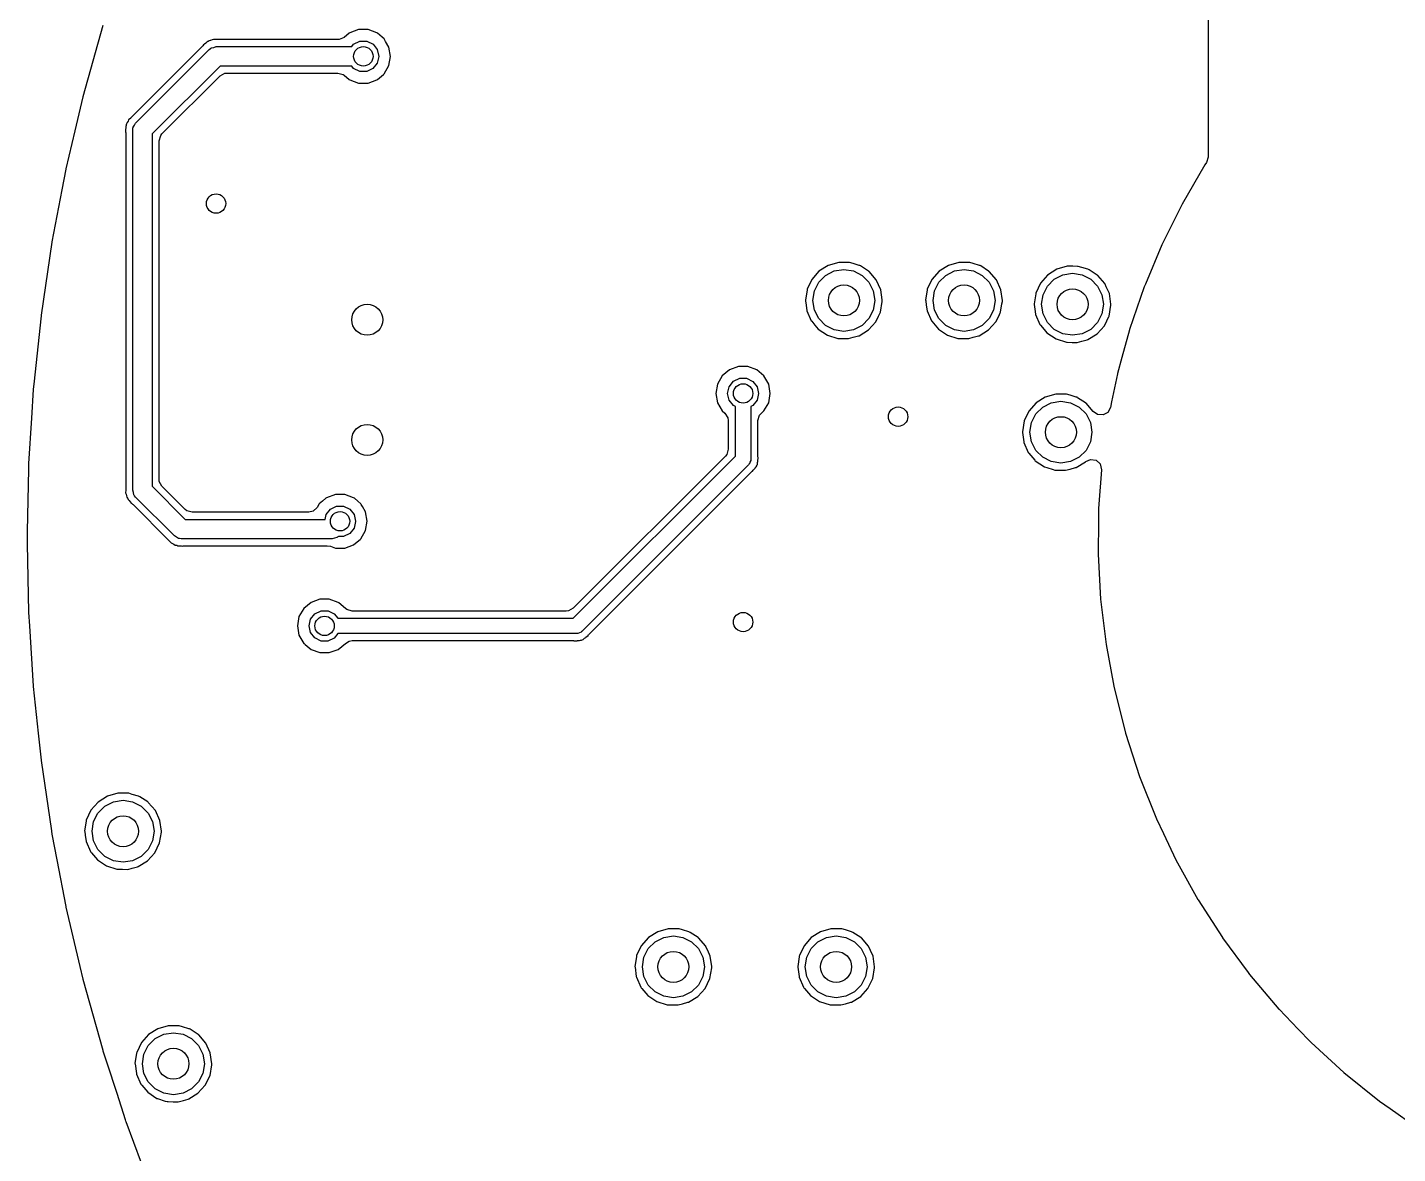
# Model space of a CAD drawing. Extents: x 115.8 to 161.6, y -138.1 to -93.2.
# Drawn here: x 115.77 to 133.44, y -123.21 to -108.68 of the extents above; entities that cross this region are included whole.
import ezdxf

# ---------------------------------------------------------------- set-up
doc = ezdxf.new("R2010")
doc.units = 0
doc.layers.add('BLACK', color=7, linetype='CONTINUOUS')

msp = doc.modelspace()

# ---------------------------------------------------------------- linework, layer by layer
at = {"layer": 'BLACK', "linetype": 'CONTINUOUS'}
for p, q in [((131, -105.971), (131, -110.351)), ((116.486, -109.568), (116.742, -108.649)), ((120.039, -108.704), (119.925, -108.746)), ((120.161, -108.704), (120.039, -108.704)), ((120.275, -108.746), (120.161, -108.704)), ((118.052, -108.891), (118.036, -108.903)), ((118.067, -108.879), (118.052, -108.891)), ((118.08, -108.865), (118.067, -108.879)), ((118.092, -108.86), (118.08, -108.865)), ((118.096, -108.858), (118.092, -108.86)), ((118.1, -108.857), (118.096, -108.858)), ((118.11, -108.849), (118.1, -108.857)), ((118.123, -108.846), (118.11, -108.849)), ((118.127, -108.845), (118.123, -108.846)), ((118.123, -108.846), (118.123, -108.846)), ((118.129, -108.845), (118.127, -108.845)), ((118.148, -108.839), (118.129, -108.845)), ((118.166, -108.832), (118.148, -108.839)), ((118.179, -108.833), (118.166, -108.832)), ((118.202, -108.834), (118.179, -108.833)), ((118.179, -108.833), (118.179, -108.833)), ((118.209, -108.834), (118.202, -108.834)), ((119.773, -108.834), (118.209, -108.834)), ((119.789, -108.833), (119.773, -108.834)), ((119.854, -108.805), (119.789, -108.833)), ((119.916, -108.753), (119.854, -108.805)), ((119.925, -108.746), (119.916, -108.753)), ((119.95, -108.925), (119.975, -108.893)), ((119.975, -108.893), (120.056, -108.855)), ((120.056, -108.855), (120.145, -108.855)), ((120.145, -108.855), (120.225, -108.894)), ((120.225, -108.894), (120.28, -108.963)), ((120.284, -108.753), (120.275, -108.746)), ((120.343, -108.803), (120.284, -108.753)), ((120.369, -108.824), (120.343, -108.803)), ((120.374, -108.834), (120.369, -108.824)), ((120.388, -108.858), (120.374, -108.834)), ((120.374, -108.834), (120.374, -108.834)), ((120.43, -108.93), (120.388, -108.858)), ((118.016, -108.929), (117.104, -109.841)), ((117.162, -109.912), (118.112, -108.962)), ((118.02, -108.924), (118.016, -108.929)), ((118.021, -108.924), (118.02, -108.924)), ((118.03, -108.914), (118.021, -108.924)), ((118.036, -108.903), (118.03, -108.914)), ((118.112, -108.962), (118.129, -108.948)), ((118.129, -108.948), (118.132, -108.945)), ((118.132, -108.945), (118.135, -108.944)), ((118.135, -108.944), (118.14, -108.94)), ((118.14, -108.94), (118.17, -108.934)), ((118.17, -108.934), (118.2, -108.925)), ((118.2, -108.925), (119.95, -108.925)), ((120.28, -108.963), (120.3, -109.05)), ((120.3, -109.051), (120.28, -109.137)), ((120.3, -109.05), (120.3, -109.051)), ((120.451, -109.05), (120.43, -108.93)), ((120.43, -109.17), (120.451, -109.05)), ((118.252, -109.175), (117.375, -110.052)), ((119.95, -109.175), (118.252, -109.175)), ((119.975, -109.206), (119.95, -109.175)), ((120.055, -109.245), (119.975, -109.206)), ((120.144, -109.245), (120.055, -109.245)), ((120.224, -109.207), (120.144, -109.245)), ((120.28, -109.137), (120.224, -109.207)), ((120.369, -109.276), (120.43, -109.17)), ((117.502, -110.052), (118.252, -109.302)), ((118.252, -109.302), (118.315, -109.268)), ((118.315, -109.268), (118.341, -109.265)), ((118.341, -109.265), (119.773, -109.265)), ((119.773, -109.265), (119.842, -109.286)), ((119.842, -109.286), (119.854, -109.295)), ((119.854, -109.295), (119.916, -109.347)), ((119.916, -109.347), (119.925, -109.354)), ((119.925, -109.354), (120.039, -109.395)), ((120.039, -109.395), (120.161, -109.395)), ((120.161, -109.395), (120.275, -109.354)), ((120.275, -109.354), (120.284, -109.347)), ((120.284, -109.347), (120.36, -109.283)), ((120.36, -109.283), (120.369, -109.276)), ((120.36, -109.283), (120.36, -109.283)), ((116.381, -110.012), (116.484, -109.573)), ((116.484, -109.573), (116.486, -109.568)), ((117.04, -109.942), (117.034, -109.954)), ((117.034, -109.954), (117.034, -109.973)), ((117.041, -109.938), (117.04, -109.942)), ((117.042, -109.934), (117.041, -109.938)), ((117.044, -109.921), (117.042, -109.934)), ((117.055, -109.905), (117.044, -109.921)), ((117.064, -109.888), (117.055, -109.905)), ((117.072, -109.871), (117.064, -109.888)), ((117.099, -109.846), (117.072, -109.871)), ((117.104, -109.841), (117.099, -109.846)), ((117.13, -109.964), (117.147, -109.939)), ((117.147, -109.939), (117.162, -109.912)), ((116.266, -110.501), (116.381, -110.012)), ((117.033, -109.993), (117.03, -110.012)), ((117.03, -110.012), (117.033, -110.024)), ((117.034, -109.973), (117.033, -109.993)), ((117.033, -110.024), (117.034, -110.038)), ((117.034, -110.038), (117.034, -110.038)), ((117.034, -110.038), (117.034, -110.045)), ((117.034, -110.045), (117.034, -114.641)), ((117.125, -110), (117.128, -109.978)), ((117.125, -114.65), (117.125, -110)), ((117.128, -109.973), (117.129, -109.971)), ((117.128, -109.978), (117.128, -109.973)), ((117.129, -109.971), (117.13, -109.964)), ((117.375, -110.052), (117.375, -114.598)), ((117.465, -110.141), (117.486, -110.073)), ((117.486, -110.073), (117.502, -110.052)), ((117.465, -114.509), (117.465, -110.141)), ((130.959, -110.45), (130.665, -110.957)), ((130.978, -110.422), (130.959, -110.45)), ((130.979, -110.421), (130.978, -110.422)), ((131, -110.351), (130.979, -110.421)), ((116.215, -110.771), (116.265, -110.506)), ((116.265, -110.506), (116.266, -110.501)), ((116.108, -111.332), (116.215, -110.771)), ((130.665, -110.957), (130.403, -111.482)), ((116.087, -111.443), (116.108, -111.332)), ((115.946, -112.392), (116.086, -111.449)), ((116.086, -111.449), (116.087, -111.443)), ((130.402, -111.484), (130.19, -111.991)), ((130.403, -111.482), (130.402, -111.484)), ((130.402, -111.484), (130.402, -111.484)), ((126.233, -111.709), (126.098, -111.748)), ((126.305, -111.709), (126.233, -111.709)), ((126.364, -111.71), (126.305, -111.709)), ((126.373, -111.71), (126.364, -111.71)), ((126.364, -111.71), (126.364, -111.71)), ((126.419, -111.724), (126.373, -111.71)), ((126.499, -111.748), (126.419, -111.724)), ((127.783, -111.709), (127.648, -111.748)), ((127.855, -111.709), (127.783, -111.709)), ((127.914, -111.71), (127.855, -111.709)), ((127.923, -111.71), (127.914, -111.71)), ((127.914, -111.71), (127.914, -111.71)), ((127.969, -111.724), (127.923, -111.71)), ((128.049, -111.748), (127.969, -111.724)), ((125.979, -111.823), (125.886, -111.928)), ((125.976, -111.965), (126.065, -111.876)), ((126.098, -111.748), (125.979, -111.823)), ((126.065, -111.876), (126.176, -111.82)), ((126.176, -111.82), (126.3, -111.8)), ((126.3, -111.8), (126.424, -111.82)), ((126.424, -111.82), (126.535, -111.876)), ((126.508, -111.75), (126.499, -111.748)), ((126.499, -111.748), (126.499, -111.748)), ((126.515, -111.755), (126.508, -111.75)), ((126.618, -111.822), (126.515, -111.755)), ((126.515, -111.755), (126.515, -111.755)), ((126.535, -111.876), (126.624, -111.965)), ((126.626, -111.827), (126.618, -111.822)), ((126.618, -111.822), (126.618, -111.822)), ((126.717, -111.933), (126.626, -111.827)), ((127.529, -111.823), (127.436, -111.928)), ((127.526, -111.965), (127.615, -111.876)), ((127.648, -111.748), (127.529, -111.823)), ((127.615, -111.876), (127.726, -111.82)), ((127.726, -111.82), (127.85, -111.8)), ((127.85, -111.8), (127.974, -111.82)), ((127.974, -111.82), (128.085, -111.876)), ((128.058, -111.75), (128.049, -111.748)), ((128.049, -111.748), (128.049, -111.748)), ((128.065, -111.755), (128.058, -111.75)), ((128.168, -111.822), (128.065, -111.755)), ((128.065, -111.755), (128.065, -111.755)), ((128.085, -111.876), (128.174, -111.965)), ((128.176, -111.827), (128.168, -111.822)), ((128.168, -111.822), (128.168, -111.822)), ((128.267, -111.933), (128.176, -111.827)), ((128.929, -111.873), (128.836, -111.978)), ((129.048, -111.798), (128.929, -111.873)), ((129.015, -111.926), (129.126, -111.87)), ((129.183, -111.759), (129.048, -111.798)), ((129.126, -111.87), (129.25, -111.85)), ((129.255, -111.759), (129.183, -111.759)), ((129.25, -111.85), (129.374, -111.87)), ((129.314, -111.76), (129.255, -111.759)), ((129.323, -111.76), (129.314, -111.76)), ((129.314, -111.76), (129.314, -111.76)), ((129.369, -111.774), (129.323, -111.76)), ((129.449, -111.798), (129.369, -111.774)), ((129.374, -111.87), (129.485, -111.926)), ((129.458, -111.8), (129.449, -111.798)), ((129.449, -111.798), (129.449, -111.798)), ((129.465, -111.805), (129.458, -111.8)), ((129.568, -111.872), (129.465, -111.805)), ((129.465, -111.805), (129.465, -111.805)), ((129.576, -111.877), (129.568, -111.872)), ((129.568, -111.872), (129.568, -111.872)), ((129.667, -111.983), (129.576, -111.877)), ((125.825, -112.064), (125.816, -112.12)), ((125.826, -112.055), (125.825, -112.064)), ((125.825, -112.064), (125.825, -112.064)), ((125.886, -111.928), (125.826, -112.055)), ((125.9, -112.2), (125.92, -112.076)), ((125.92, -112.076), (125.976, -111.965)), ((126.624, -111.965), (126.68, -112.076)), ((126.68, -112.076), (126.7, -112.2)), ((126.776, -112.061), (126.717, -111.933)), ((126.795, -112.194), (126.776, -112.061)), ((127.375, -112.064), (127.366, -112.12)), ((127.376, -112.055), (127.375, -112.064)), ((127.375, -112.064), (127.375, -112.064)), ((127.436, -111.928), (127.376, -112.055)), ((127.45, -112.2), (127.47, -112.076)), ((127.47, -112.076), (127.526, -111.965)), ((128.174, -111.965), (128.23, -112.076)), ((128.23, -112.076), (128.25, -112.2)), ((128.326, -112.061), (128.267, -111.933)), ((128.346, -112.2), (128.326, -112.061)), ((128.836, -111.978), (128.776, -112.105)), ((128.87, -112.126), (128.926, -112.015)), ((128.926, -112.015), (129.015, -111.926)), ((129.485, -111.926), (129.574, -112.015)), ((129.574, -112.015), (129.63, -112.126)), ((129.671, -111.991), (129.667, -111.983)), ((129.686, -112.023), (129.671, -111.991)), ((129.671, -111.991), (129.671, -111.991)), ((129.726, -112.111), (129.686, -112.023)), ((130.176, -112.025), (129.986, -112.576)), ((130.19, -111.991), (130.176, -112.023)), ((130.176, -112.023), (130.176, -112.025)), ((130.176, -112.025), (130.176, -112.025)), ((125.816, -112.12), (125.804, -112.194)), ((125.804, -112.194), (125.806, -112.203)), ((125.806, -112.203), (125.813, -112.262)), ((125.806, -112.203), (125.806, -112.203)), ((125.92, -112.324), (125.9, -112.2)), ((126.7, -112.2), (126.68, -112.324)), ((126.772, -112.351), (126.795, -112.212)), ((126.796, -112.2), (126.795, -112.194)), ((126.795, -112.212), (126.796, -112.2)), ((127.366, -112.12), (127.354, -112.194)), ((127.354, -112.194), (127.356, -112.203)), ((127.356, -112.203), (127.356, -112.203)), ((127.356, -112.203), (127.363, -112.262)), ((127.47, -112.324), (127.45, -112.2)), ((128.25, -112.2), (128.23, -112.324)), ((128.322, -112.351), (128.34, -112.244)), ((128.34, -112.244), (128.345, -112.212)), ((128.345, -112.212), (128.346, -112.2)), ((128.759, -112.217), (128.754, -112.244)), ((128.754, -112.244), (128.756, -112.253)), ((128.756, -112.253), (128.767, -112.341)), ((128.756, -112.253), (128.756, -112.253)), ((128.775, -112.114), (128.759, -112.217)), ((128.776, -112.105), (128.775, -112.114)), ((128.775, -112.114), (128.775, -112.114)), ((128.85, -112.25), (128.87, -112.126)), ((128.87, -112.374), (128.85, -112.25)), ((129.63, -112.126), (129.65, -112.25)), ((129.65, -112.25), (129.63, -112.374)), ((129.746, -112.25), (129.726, -112.111)), ((129.745, -112.262), (129.746, -112.25)), ((115.853, -113.28), (115.946, -112.397)), ((115.946, -112.397), (115.946, -112.392)), ((115.946, -112.392), (115.946, -112.392)), ((125.813, -112.262), (125.823, -112.333)), ((125.823, -112.333), (125.879, -112.462)), ((125.976, -112.435), (125.92, -112.324)), ((126.68, -112.324), (126.624, -112.435)), ((126.711, -112.477), (126.748, -112.401)), ((126.748, -112.401), (126.768, -112.359)), ((126.768, -112.359), (126.772, -112.351)), ((126.768, -112.359), (126.768, -112.359)), ((127.363, -112.262), (127.373, -112.333)), ((127.373, -112.333), (127.429, -112.462)), ((127.526, -112.435), (127.47, -112.324)), ((128.23, -112.324), (128.174, -112.435)), ((128.261, -112.477), (128.298, -112.401)), ((128.298, -112.401), (128.318, -112.359)), ((128.318, -112.359), (128.322, -112.351)), ((128.318, -112.359), (128.318, -112.359)), ((128.767, -112.341), (128.773, -112.383)), ((128.773, -112.383), (128.829, -112.512)), ((128.926, -112.485), (128.87, -112.374)), ((129.63, -112.374), (129.574, -112.485)), ((129.692, -112.462), (129.718, -112.409)), ((129.718, -112.409), (129.722, -112.401)), ((129.718, -112.409), (129.718, -112.409)), ((129.722, -112.401), (129.745, -112.262)), ((125.879, -112.462), (125.885, -112.469)), ((125.885, -112.469), (125.885, -112.469)), ((125.885, -112.469), (125.927, -112.519)), ((125.927, -112.519), (125.97, -112.569)), ((125.97, -112.569), (126.087, -112.647)), ((126.065, -112.524), (125.976, -112.435)), ((126.176, -112.58), (126.065, -112.524)), ((126.3, -112.6), (126.176, -112.58)), ((126.424, -112.58), (126.3, -112.6)), ((126.535, -112.524), (126.424, -112.58)), ((126.497, -112.655), (126.617, -112.581)), ((126.624, -112.435), (126.535, -112.524)), ((126.617, -112.581), (126.711, -112.477)), ((127.429, -112.462), (127.435, -112.469)), ((127.435, -112.469), (127.435, -112.469)), ((127.435, -112.469), (127.477, -112.519)), ((127.477, -112.519), (127.52, -112.569)), ((127.52, -112.569), (127.637, -112.647)), ((127.615, -112.524), (127.526, -112.435)), ((127.726, -112.58), (127.615, -112.524)), ((127.85, -112.6), (127.726, -112.58)), ((127.974, -112.58), (127.85, -112.6)), ((128.085, -112.524), (127.974, -112.58)), ((128.047, -112.655), (128.167, -112.581)), ((128.174, -112.435), (128.085, -112.524)), ((128.167, -112.581), (128.261, -112.477)), ((128.829, -112.512), (128.835, -112.519)), ((128.835, -112.519), (128.835, -112.519)), ((128.835, -112.519), (128.882, -112.574)), ((128.882, -112.574), (128.92, -112.619)), ((129.015, -112.574), (128.926, -112.485)), ((129.126, -112.63), (129.015, -112.574)), ((129.485, -112.574), (129.374, -112.63)), ((129.574, -112.485), (129.485, -112.574)), ((129.567, -112.631), (129.661, -112.527)), ((129.661, -112.527), (129.692, -112.462)), ((129.984, -112.58), (129.886, -112.937)), ((129.985, -112.578), (129.984, -112.58)), ((129.984, -112.58), (129.984, -112.58)), ((129.986, -112.576), (129.985, -112.578)), ((126.087, -112.647), (126.221, -112.689)), ((126.221, -112.689), (126.23, -112.689)), ((126.23, -112.689), (126.23, -112.689)), ((126.23, -112.689), (126.295, -112.691)), ((126.295, -112.691), (126.361, -112.692)), ((126.361, -112.692), (126.419, -112.676)), ((126.419, -112.676), (126.488, -112.657)), ((126.488, -112.657), (126.497, -112.655)), ((126.488, -112.657), (126.488, -112.657)), ((127.637, -112.647), (127.771, -112.689)), ((127.771, -112.689), (127.78, -112.689)), ((127.78, -112.689), (127.78, -112.689)), ((127.78, -112.689), (127.845, -112.691)), ((127.845, -112.691), (127.911, -112.692)), ((127.911, -112.692), (127.969, -112.676)), ((127.969, -112.676), (128.038, -112.657)), ((128.038, -112.657), (128.047, -112.655)), ((128.038, -112.657), (128.038, -112.657)), ((128.92, -112.619), (129.037, -112.697)), ((129.037, -112.697), (129.171, -112.739)), ((129.25, -112.65), (129.126, -112.63)), ((129.171, -112.739), (129.18, -112.739)), ((129.18, -112.739), (129.18, -112.739)), ((129.18, -112.739), (129.245, -112.741)), ((129.245, -112.741), (129.311, -112.742)), ((129.374, -112.63), (129.25, -112.65)), ((129.311, -112.742), (129.369, -112.726)), ((129.369, -112.726), (129.438, -112.707)), ((129.438, -112.707), (129.447, -112.705)), ((129.438, -112.707), (129.438, -112.707)), ((129.447, -112.705), (129.567, -112.631)), ((129.886, -112.937), (129.83, -113.144)), ((124.825, -113.096), (124.731, -113.174)), ((124.939, -113.054), (124.825, -113.096)), ((125.061, -113.054), (124.939, -113.054)), ((125.175, -113.096), (125.061, -113.054)), ((125.269, -113.174), (125.175, -113.096)), ((115.846, -113.346), (115.853, -113.28)), ((124.67, -113.28), (124.649, -113.4)), ((124.731, -113.174), (124.67, -113.28)), ((124.8, -113.4), (124.82, -113.313)), ((124.82, -113.313), (124.875, -113.243)), ((124.875, -113.243), (124.956, -113.205)), ((124.956, -113.205), (125.045, -113.205)), ((125.045, -113.205), (125.125, -113.244)), ((125.125, -113.244), (125.18, -113.313)), ((125.18, -113.313), (125.2, -113.4)), ((125.33, -113.28), (125.269, -113.174)), ((125.351, -113.4), (125.33, -113.28)), ((129.829, -113.146), (129.767, -113.448)), ((129.83, -113.144), (129.829, -113.146)), ((129.829, -113.146), (129.829, -113.146)), ((115.823, -113.718), (115.846, -113.351)), ((115.846, -113.351), (115.846, -113.346)), ((124.649, -113.4), (124.67, -113.52)), ((124.82, -113.486), (124.8, -113.4)), ((124.875, -113.556), (124.82, -113.486)), ((125.18, -113.487), (125.124, -113.557)), ((125.2, -113.401), (125.18, -113.487)), ((125.2, -113.4), (125.2, -113.401)), ((125.33, -113.52), (125.351, -113.4)), ((128.898, -113.448), (128.779, -113.523)), ((129.033, -113.409), (128.898, -113.448)), ((129.105, -113.409), (129.033, -113.409)), ((129.164, -113.41), (129.105, -113.409)), ((129.173, -113.41), (129.164, -113.41)), ((129.164, -113.41), (129.164, -113.41)), ((129.219, -113.424), (129.173, -113.41)), ((129.299, -113.448), (129.219, -113.424)), ((129.308, -113.45), (129.299, -113.448)), ((129.299, -113.448), (129.299, -113.448)), ((129.315, -113.455), (129.308, -113.45)), ((129.418, -113.522), (129.315, -113.455)), ((129.315, -113.455), (129.315, -113.455)), ((129.767, -113.448), (129.754, -113.509)), ((124.67, -113.52), (124.731, -113.626)), ((124.731, -113.626), (124.764, -113.653)), ((124.764, -113.653), (124.804, -113.713)), ((124.9, -113.568), (124.875, -113.556)), ((124.9, -114.209), (124.9, -113.568)), ((125.124, -113.557), (125.1, -113.568)), ((125.1, -113.568), (125.1, -114.25)), ((125.211, -113.682), (125.236, -113.653)), ((125.236, -113.653), (125.269, -113.626)), ((125.269, -113.626), (125.33, -113.52)), ((128.686, -113.628), (128.626, -113.755)), ((128.779, -113.523), (128.686, -113.628)), ((128.72, -113.776), (128.776, -113.665)), ((128.776, -113.665), (128.865, -113.576)), ((128.865, -113.576), (128.976, -113.52)), ((128.976, -113.52), (129.1, -113.5)), ((129.1, -113.5), (129.224, -113.52)), ((129.224, -113.52), (129.335, -113.576)), ((129.335, -113.576), (129.424, -113.665)), ((129.426, -113.527), (129.418, -113.522)), ((129.418, -113.522), (129.418, -113.522)), ((129.424, -113.665), (129.48, -113.776)), ((129.517, -113.633), (129.426, -113.527)), ((129.518, -113.633), (129.517, -113.633)), ((129.573, -113.674), (129.518, -113.633)), ((129.706, -113.644), (129.644, -113.678)), ((129.739, -113.581), (129.706, -113.644)), ((129.754, -113.509), (129.739, -113.581)), ((115.786, -114.303), (115.823, -113.718)), ((124.804, -113.713), (124.809, -113.75)), ((124.809, -113.75), (124.809, -114.119)), ((125.191, -113.75), (125.211, -113.682)), ((125.191, -114.217), (125.191, -113.75)), ((128.626, -113.755), (128.604, -113.894)), ((128.7, -113.9), (128.72, -113.776)), ((129.48, -113.776), (129.5, -113.9)), ((129.644, -113.678), (129.573, -113.674)), ((128.604, -113.894), (128.606, -113.903)), ((128.606, -113.903), (128.606, -113.903)), ((128.606, -113.903), (128.622, -114.024)), ((128.72, -114.024), (128.7, -113.9)), ((129.5, -113.9), (129.48, -114.024)), ((124.789, -114.187), (124.773, -114.208)), ((124.809, -114.119), (124.789, -114.187)), ((128.622, -114.024), (128.623, -114.033)), ((128.623, -114.033), (128.679, -114.162)), ((128.679, -114.162), (128.685, -114.169)), ((128.685, -114.169), (128.685, -114.169)), ((128.685, -114.169), (128.763, -114.261)), ((128.776, -114.135), (128.72, -114.024)), ((128.865, -114.224), (128.776, -114.135)), ((129.424, -114.135), (129.335, -114.224)), ((129.48, -114.024), (129.424, -114.135)), ((115.784, -114.377), (115.786, -114.309)), ((115.786, -114.309), (115.786, -114.303)), ((124.773, -114.208), (122.808, -116.173)), ((122.809, -116.3), (124.9, -114.209)), ((125.071, -114.321), (122.921, -116.471)), ((125.074, -114.314), (125.071, -114.321)), ((125.081, -114.309), (125.074, -114.314)), ((125.088, -114.287), (125.081, -114.309)), ((125.099, -114.266), (125.088, -114.287)), ((125.1, -114.25), (125.098, -114.258)), ((125.098, -114.258), (125.099, -114.266)), ((125.143, -114.377), (125.145, -114.375)), ((125.145, -114.375), (125.15, -114.37)), ((125.15, -114.37), (125.154, -114.364)), ((125.154, -114.364), (125.156, -114.361)), ((125.156, -114.361), (125.16, -114.355)), ((125.16, -114.355), (125.167, -114.346)), ((125.167, -114.346), (125.176, -114.335)), ((125.167, -114.346), (125.167, -114.346)), ((125.176, -114.335), (125.178, -114.324)), ((125.178, -114.324), (125.184, -114.315)), ((125.184, -114.315), (125.186, -114.3)), ((125.186, -114.3), (125.187, -114.289)), ((125.186, -114.3), (125.186, -114.3)), ((125.187, -114.289), (125.189, -114.282)), ((125.189, -114.279), (125.191, -114.272)), ((125.189, -114.282), (125.189, -114.279)), ((125.191, -114.218), (125.191, -114.217)), ((125.194, -114.228), (125.191, -114.218)), ((125.191, -114.254), (125.193, -114.242)), ((125.191, -114.261), (125.191, -114.254)), ((125.191, -114.265), (125.191, -114.261)), ((125.191, -114.272), (125.191, -114.265)), ((125.193, -114.242), (125.194, -114.228)), ((128.763, -114.261), (128.77, -114.269)), ((128.77, -114.269), (128.887, -114.347)), ((128.976, -114.28), (128.865, -114.224)), ((128.887, -114.347), (128.918, -114.357)), ((128.918, -114.357), (129, -114.383)), ((129.1, -114.3), (128.976, -114.28)), ((129.224, -114.28), (129.1, -114.3)), ((129.161, -114.392), (129.219, -114.376)), ((129.219, -114.376), (129.288, -114.357)), ((129.335, -114.224), (129.224, -114.28)), ((129.288, -114.357), (129.297, -114.355)), ((129.288, -114.357), (129.288, -114.357)), ((129.297, -114.355), (129.417, -114.281)), ((129.417, -114.281), (129.42, -114.278)), ((129.42, -114.278), (129.483, -114.251)), ((129.483, -114.251), (129.553, -114.262)), ((129.553, -114.262), (129.605, -114.31)), ((129.605, -114.31), (129.624, -114.385)), ((115.767, -115.18), (115.784, -114.377)), ((117.468, -114.535), (117.465, -114.509)), ((117.502, -114.598), (117.468, -114.535)), ((123.008, -116.511), (125.111, -114.408)), ((125.111, -114.408), (125.112, -114.408)), ((125.112, -114.408), (125.122, -114.403)), ((125.122, -114.403), (125.131, -114.392)), ((125.131, -114.392), (125.138, -114.383)), ((125.138, -114.383), (125.143, -114.377)), ((129, -114.383), (129.021, -114.389)), ((129.021, -114.389), (129.03, -114.389)), ((129.03, -114.389), (129.03, -114.389)), ((129.03, -114.389), (129.095, -114.391)), ((129.095, -114.391), (129.161, -114.392)), ((129.624, -114.385), (129.591, -114.83)), ((117.034, -114.648), (117.032, -114.684)), ((117.032, -114.684), (117.039, -114.702)), ((117.034, -114.641), (117.034, -114.648)), ((117.039, -114.702), (117.045, -114.721)), ((117.045, -114.721), (117.049, -114.74)), ((117.134, -114.68), (117.125, -114.65)), ((117.14, -114.71), (117.134, -114.68)), ((117.144, -114.715), (117.14, -114.71)), ((117.145, -114.718), (117.144, -114.715)), ((117.148, -114.721), (117.145, -114.718)), ((117.162, -114.738), (117.148, -114.721)), ((117.375, -114.598), (117.802, -115.025)), ((117.802, -114.898), (117.502, -114.598)), ((119.739, -114.704), (119.625, -114.746)), ((119.861, -114.704), (119.739, -114.704)), ((119.975, -114.746), (119.861, -114.704)), ((117.049, -114.74), (117.057, -114.75)), ((117.057, -114.75), (117.058, -114.754)), ((117.058, -114.754), (117.06, -114.758)), ((117.06, -114.758), (117.065, -114.77)), ((117.065, -114.77), (117.079, -114.783)), ((117.079, -114.783), (117.091, -114.798)), ((117.091, -114.798), (117.103, -114.814)), ((117.103, -114.814), (117.114, -114.82)), ((117.114, -114.82), (117.124, -114.829)), ((117.124, -114.829), (117.124, -114.83)), ((117.124, -114.83), (117.129, -114.834)), ((117.129, -114.834), (117.591, -115.296)), ((117.662, -115.238), (117.162, -114.738)), ((117.823, -114.914), (117.802, -114.898)), ((119.504, -114.872), (119.453, -114.92)), ((119.526, -114.834), (119.504, -114.872)), ((119.531, -114.824), (119.526, -114.834)), ((119.572, -114.79), (119.531, -114.824)), ((119.616, -114.753), (119.572, -114.79)), ((119.625, -114.746), (119.616, -114.753)), ((119.62, -114.963), (119.675, -114.893)), ((119.675, -114.893), (119.756, -114.855)), ((119.756, -114.855), (119.845, -114.855)), ((119.845, -114.855), (119.925, -114.894)), ((119.925, -114.894), (119.98, -114.963)), ((119.984, -114.753), (119.975, -114.746)), ((120.028, -114.79), (119.984, -114.753)), ((120.069, -114.824), (120.028, -114.79)), ((120.074, -114.834), (120.069, -114.824)), ((120.088, -114.859), (120.074, -114.834)), ((120.074, -114.834), (120.074, -114.834)), ((120.13, -114.93), (120.088, -114.859)), ((129.586, -114.887), (129.585, -115.023)), ((129.587, -114.884), (129.586, -114.886)), ((129.586, -114.886), (129.586, -114.887)), ((129.591, -114.83), (129.587, -114.884)), ((117.802, -115.025), (119.606, -115.025)), ((117.891, -114.934), (117.823, -114.914)), ((119.395, -114.934), (117.891, -114.934)), ((119.453, -114.92), (119.395, -114.934)), ((119.606, -115.025), (119.62, -114.963)), ((119.98, -114.963), (120, -115.05)), ((120, -115.051), (119.98, -115.137)), ((120, -115.05), (120, -115.051)), ((120.151, -115.05), (120.13, -114.93)), ((120.13, -115.17), (120.151, -115.05)), ((129.585, -115.048), (129.581, -115.471)), ((129.585, -115.023), (129.585, -115.048)), ((115.766, -115.262), (115.767, -115.18)), ((117.689, -115.253), (117.662, -115.238)), ((117.714, -115.27), (117.689, -115.253)), ((119.76, -115.26), (119.73, -115.266)), ((119.765, -115.256), (119.76, -115.26)), ((119.768, -115.255), (119.765, -115.256)), ((119.771, -115.252), (119.768, -115.255)), ((119.78, -115.245), (119.771, -115.252)), ((119.844, -115.245), (119.78, -115.245)), ((119.924, -115.207), (119.844, -115.245)), ((119.98, -115.137), (119.924, -115.207)), ((120.069, -115.276), (120.13, -115.17)), ((115.766, -115.268), (115.766, -115.262)), ((115.767, -115.34), (115.766, -115.268)), ((115.786, -116.221), (115.767, -115.34)), ((117.591, -115.296), (117.596, -115.301)), ((117.596, -115.301), (117.621, -115.328)), ((117.621, -115.328), (117.638, -115.336)), ((117.638, -115.336), (117.655, -115.345)), ((117.655, -115.345), (117.671, -115.356)), ((117.671, -115.356), (117.684, -115.358)), ((117.684, -115.358), (117.688, -115.359)), ((117.688, -115.359), (117.692, -115.36)), ((117.692, -115.36), (117.704, -115.365)), ((117.704, -115.365), (117.723, -115.365)), ((117.721, -115.271), (117.714, -115.27)), ((117.723, -115.272), (117.721, -115.271)), ((117.728, -115.272), (117.723, -115.272)), ((117.723, -115.365), (117.743, -115.367)), ((117.75, -115.275), (117.728, -115.272)), ((117.743, -115.367), (117.748, -115.368)), ((117.748, -115.368), (117.748, -115.368)), ((117.748, -115.368), (117.762, -115.37)), ((119.7, -115.275), (117.75, -115.275)), ((117.762, -115.37), (117.774, -115.367)), ((117.774, -115.367), (117.788, -115.366)), ((117.788, -115.366), (117.795, -115.365)), ((117.788, -115.366), (117.788, -115.366)), ((117.795, -115.365), (119.634, -115.365)), ((119.634, -115.365), (119.678, -115.373)), ((119.678, -115.373), (119.739, -115.395)), ((119.73, -115.266), (119.7, -115.275)), ((119.739, -115.395), (119.861, -115.395)), ((119.861, -115.395), (119.975, -115.354)), ((119.975, -115.354), (120.041, -115.298)), ((120.041, -115.298), (120.06, -115.283)), ((120.06, -115.283), (120.069, -115.276)), ((120.06, -115.283), (120.06, -115.283)), ((129.581, -115.471), (129.581, -115.473)), ((129.581, -115.473), (129.613, -116.054)), ((119.425, -116.096), (119.331, -116.174)), ((119.539, -116.054), (119.425, -116.096)), ((119.661, -116.054), (119.539, -116.054)), ((119.775, -116.096), (119.661, -116.054)), ((119.784, -116.103), (119.775, -116.096)), ((119.869, -116.174), (119.784, -116.103)), ((129.613, -116.054), (129.613, -116.057)), ((129.613, -116.057), (129.683, -116.639)), ((115.786, -116.227), (115.786, -116.221)), ((115.797, -116.4), (115.786, -116.227)), ((119.27, -116.28), (119.249, -116.4)), ((119.331, -116.174), (119.27, -116.28)), ((119.4, -116.4), (119.42, -116.313)), ((119.42, -116.313), (119.475, -116.243)), ((119.475, -116.243), (119.556, -116.205)), ((119.556, -116.205), (119.645, -116.205)), ((119.645, -116.205), (119.725, -116.244)), ((119.725, -116.244), (119.77, -116.3)), ((119.77, -116.3), (122.809, -116.3)), ((119.886, -116.189), (119.869, -116.174)), ((119.869, -116.174), (119.869, -116.174)), ((119.954, -116.209), (119.886, -116.189)), ((122.719, -116.209), (119.954, -116.209)), ((122.746, -116.207), (122.719, -116.209)), ((122.808, -116.173), (122.746, -116.207)), ((115.846, -117.179), (115.797, -116.4)), ((119.249, -116.4), (119.27, -116.52)), ((119.42, -116.486), (119.4, -116.4)), ((119.475, -116.556), (119.42, -116.486)), ((122.858, -116.498), (122.85, -116.5)), ((122.866, -116.499), (122.858, -116.498)), ((122.887, -116.488), (122.866, -116.499)), ((122.909, -116.481), (122.887, -116.488)), ((122.914, -116.474), (122.909, -116.481)), ((122.921, -116.471), (122.914, -116.474)), ((119.27, -116.52), (119.331, -116.626)), ((119.331, -116.626), (119.34, -116.633)), ((119.34, -116.633), (119.34, -116.633)), ((119.34, -116.633), (119.35, -116.641)), ((119.35, -116.641), (119.425, -116.704)), ((119.555, -116.595), (119.475, -116.556)), ((119.644, -116.595), (119.555, -116.595)), ((119.724, -116.557), (119.644, -116.595)), ((119.77, -116.5), (119.724, -116.557)), ((122.85, -116.5), (119.77, -116.5)), ((119.775, -116.704), (119.869, -116.626)), ((119.869, -116.626), (119.87, -116.627)), ((119.87, -116.627), (119.917, -116.596)), ((119.917, -116.596), (119.954, -116.59)), ((119.954, -116.59), (122.817, -116.59)), ((122.817, -116.59), (122.818, -116.591)), ((122.818, -116.591), (122.828, -116.594)), ((122.828, -116.594), (122.842, -116.593)), ((122.842, -116.593), (122.854, -116.591)), ((122.842, -116.593), (122.842, -116.593)), ((122.854, -116.591), (122.861, -116.591)), ((122.861, -116.591), (122.864, -116.59)), ((122.864, -116.59), (122.871, -116.59)), ((122.871, -116.59), (122.878, -116.589)), ((122.878, -116.589), (122.882, -116.589)), ((122.882, -116.589), (122.889, -116.587)), ((122.889, -116.587), (122.9, -116.586)), ((122.9, -116.586), (122.914, -116.585)), ((122.9, -116.586), (122.9, -116.586)), ((122.914, -116.585), (122.924, -116.579)), ((122.924, -116.579), (122.935, -116.576)), ((122.935, -116.576), (122.946, -116.567)), ((122.946, -116.567), (122.955, -116.56)), ((122.946, -116.567), (122.946, -116.567)), ((122.955, -116.56), (122.961, -116.556)), ((122.961, -116.556), (122.963, -116.554)), ((122.963, -116.554), (122.969, -116.55)), ((122.969, -116.55), (122.974, -116.545)), ((122.974, -116.545), (122.977, -116.543)), ((122.977, -116.543), (122.983, -116.538)), ((122.983, -116.538), (123.003, -116.522)), ((123.003, -116.522), (123.007, -116.512)), ((123.007, -116.512), (123.008, -116.511)), ((129.683, -116.639), (129.683, -116.641)), ((129.683, -116.641), (129.683, -116.641)), ((129.683, -116.641), (129.784, -117.179)), ((119.425, -116.704), (119.539, -116.745)), ((119.539, -116.745), (119.661, -116.745)), ((119.661, -116.745), (119.775, -116.704)), ((115.846, -117.184), (115.846, -117.179)), ((115.909, -117.783), (115.846, -117.184)), ((129.784, -117.179), (129.791, -117.216)), ((129.791, -117.216), (129.791, -117.218)), ((129.791, -117.218), (129.791, -117.218)), ((129.791, -117.218), (129.911, -117.692)), ((129.911, -117.692), (129.935, -117.785)), ((115.946, -118.132), (115.909, -117.783)), ((129.935, -117.785), (130.116, -118.343)), ((115.946, -118.138), (115.946, -118.132)), ((116.08, -119.044), (115.946, -118.138)), ((130.116, -118.343), (130.332, -118.888)), ((116.798, -118.598), (116.679, -118.673)), ((116.933, -118.559), (116.798, -118.598)), ((117.005, -118.559), (116.933, -118.559)), ((117.064, -118.56), (117.005, -118.559)), ((117.073, -118.56), (117.064, -118.56)), ((117.064, -118.56), (117.064, -118.56)), ((117.119, -118.574), (117.073, -118.56)), ((117.199, -118.598), (117.119, -118.574)), ((117.208, -118.6), (117.199, -118.598)), ((117.199, -118.598), (117.199, -118.598)), ((117.215, -118.605), (117.208, -118.6)), ((117.318, -118.672), (117.215, -118.605)), ((117.215, -118.605), (117.215, -118.605)), ((116.586, -118.778), (116.526, -118.905)), ((116.679, -118.673), (116.586, -118.778)), ((116.676, -118.815), (116.765, -118.726)), ((116.765, -118.726), (116.876, -118.67)), ((116.876, -118.67), (117, -118.65)), ((117, -118.65), (117.124, -118.67)), ((117.124, -118.67), (117.235, -118.726)), ((117.235, -118.726), (117.324, -118.815)), ((117.326, -118.677), (117.318, -118.672)), ((117.318, -118.672), (117.318, -118.672)), ((117.417, -118.783), (117.326, -118.677)), ((117.476, -118.911), (117.417, -118.783)), ((116.524, -118.92), (116.504, -119.044)), ((116.525, -118.914), (116.524, -118.92)), ((116.526, -118.905), (116.525, -118.914)), ((116.525, -118.914), (116.525, -118.914)), ((116.6, -119.05), (116.62, -118.926)), ((116.62, -118.926), (116.676, -118.815)), ((117.324, -118.815), (117.38, -118.926)), ((117.38, -118.926), (117.4, -119.05)), ((117.496, -119.05), (117.476, -118.911)), ((130.332, -118.888), (130.333, -118.89)), ((130.333, -118.89), (130.333, -118.89)), ((130.333, -118.89), (130.424, -119.081)), ((116.082, -119.057), (116.08, -119.044)), ((116.086, -119.081), (116.082, -119.057)), ((116.087, -119.086), (116.086, -119.081)), ((116.15, -119.42), (116.087, -119.086)), ((116.504, -119.044), (116.506, -119.053)), ((116.506, -119.053), (116.512, -119.102)), ((116.506, -119.053), (116.506, -119.053)), ((116.512, -119.102), (116.523, -119.183)), ((116.62, -119.174), (116.6, -119.05)), ((117.4, -119.05), (117.38, -119.174)), ((117.472, -119.201), (117.495, -119.062)), ((117.495, -119.062), (117.496, -119.05)), ((130.424, -119.081), (130.583, -119.418)), ((116.523, -119.183), (116.579, -119.312)), ((116.579, -119.312), (116.585, -119.319)), ((116.585, -119.319), (116.585, -119.319)), ((116.585, -119.319), (116.592, -119.327)), ((116.676, -119.285), (116.62, -119.174)), ((116.765, -119.374), (116.676, -119.285)), ((117.324, -119.285), (117.235, -119.374)), ((117.38, -119.174), (117.324, -119.285)), ((117.411, -119.327), (117.472, -119.201)), ((116.265, -120.023), (116.15, -119.42)), ((116.592, -119.327), (116.67, -119.419)), ((116.67, -119.419), (116.787, -119.497)), ((116.876, -119.43), (116.765, -119.374)), ((116.787, -119.497), (116.921, -119.539)), ((117, -119.45), (116.876, -119.43)), ((117.124, -119.43), (117, -119.45)), ((117.235, -119.374), (117.124, -119.43)), ((117.197, -119.505), (117.317, -119.431)), ((117.317, -119.431), (117.411, -119.327)), ((130.583, -119.418), (130.627, -119.497)), ((130.627, -119.497), (130.867, -119.929)), ((116.921, -119.539), (116.93, -119.539)), ((116.93, -119.539), (116.93, -119.539)), ((116.93, -119.539), (116.995, -119.541)), ((116.995, -119.541), (117.061, -119.542)), ((117.061, -119.542), (117.119, -119.526)), ((117.119, -119.526), (117.188, -119.507)), ((117.188, -119.507), (117.197, -119.505)), ((117.188, -119.507), (117.188, -119.507)), ((116.266, -120.029), (116.265, -120.023)), ((116.446, -120.794), (116.266, -120.029)), ((130.867, -119.929), (130.867, -119.929)), ((130.867, -119.929), (130.868, -119.931)), ((130.868, -119.931), (130.869, -119.933)), ((130.869, -119.933), (130.869, -119.933)), ((130.869, -119.933), (131.185, -120.423)), ((123.898, -120.348), (123.779, -120.423)), ((124.033, -120.309), (123.898, -120.348)), ((124.105, -120.309), (124.033, -120.309)), ((124.164, -120.31), (124.105, -120.309)), ((124.173, -120.31), (124.164, -120.31)), ((124.164, -120.31), (124.164, -120.31)), ((124.219, -120.324), (124.173, -120.31)), ((124.299, -120.348), (124.219, -120.324)), ((124.308, -120.35), (124.299, -120.348)), ((124.299, -120.348), (124.299, -120.348)), ((124.315, -120.355), (124.308, -120.35)), ((124.418, -120.422), (124.315, -120.355)), ((124.315, -120.355), (124.315, -120.355)), ((125.998, -120.348), (125.879, -120.423)), ((126.133, -120.309), (125.998, -120.348)), ((126.205, -120.309), (126.133, -120.309)), ((126.264, -120.31), (126.205, -120.309)), ((126.273, -120.31), (126.264, -120.31)), ((126.264, -120.31), (126.264, -120.31)), ((126.319, -120.324), (126.273, -120.31)), ((126.399, -120.348), (126.319, -120.324)), ((126.408, -120.35), (126.399, -120.348)), ((126.399, -120.348), (126.399, -120.348)), ((126.415, -120.355), (126.408, -120.35)), ((126.518, -120.422), (126.415, -120.355)), ((126.415, -120.355), (126.415, -120.355)), ((123.686, -120.528), (123.626, -120.655)), ((123.779, -120.423), (123.686, -120.528)), ((123.776, -120.565), (123.865, -120.476)), ((123.865, -120.476), (123.976, -120.42)), ((123.976, -120.42), (124.1, -120.4)), ((124.1, -120.4), (124.224, -120.42)), ((124.224, -120.42), (124.335, -120.476)), ((124.335, -120.476), (124.424, -120.565)), ((124.426, -120.427), (124.418, -120.422)), ((124.418, -120.422), (124.418, -120.422)), ((124.517, -120.533), (124.426, -120.427)), ((124.521, -120.541), (124.517, -120.533)), ((124.543, -120.59), (124.521, -120.541)), ((124.521, -120.541), (124.521, -120.541)), ((125.786, -120.528), (125.726, -120.655)), ((125.879, -120.423), (125.786, -120.528)), ((125.876, -120.565), (125.965, -120.476)), ((125.965, -120.476), (126.076, -120.42)), ((126.076, -120.42), (126.2, -120.4)), ((126.2, -120.4), (126.324, -120.42)), ((126.324, -120.42), (126.435, -120.476)), ((126.435, -120.476), (126.524, -120.565)), ((126.526, -120.427), (126.518, -120.422)), ((126.518, -120.422), (126.518, -120.422)), ((126.617, -120.533), (126.526, -120.427)), ((126.621, -120.541), (126.617, -120.533)), ((126.643, -120.59), (126.621, -120.541)), ((126.621, -120.541), (126.621, -120.541)), ((131.185, -120.423), (131.186, -120.425)), ((131.186, -120.425), (131.187, -120.426)), ((131.187, -120.426), (131.517, -120.873)), ((123.624, -120.67), (123.604, -120.794)), ((123.625, -120.664), (123.624, -120.67)), ((123.626, -120.655), (123.625, -120.664)), ((123.625, -120.664), (123.625, -120.664)), ((123.7, -120.8), (123.72, -120.676)), ((123.72, -120.676), (123.776, -120.565)), ((124.424, -120.565), (124.48, -120.676)), ((124.48, -120.676), (124.5, -120.8)), ((124.576, -120.661), (124.543, -120.59)), ((124.595, -120.794), (124.576, -120.661)), ((125.724, -120.67), (125.704, -120.794)), ((125.725, -120.664), (125.724, -120.67)), ((125.726, -120.655), (125.725, -120.664)), ((125.725, -120.664), (125.725, -120.664)), ((125.8, -120.8), (125.82, -120.676)), ((125.82, -120.676), (125.876, -120.565)), ((126.524, -120.565), (126.58, -120.676)), ((126.58, -120.676), (126.6, -120.8)), ((126.676, -120.661), (126.643, -120.59)), ((126.696, -120.8), (126.676, -120.661)), ((116.484, -120.957), (116.446, -120.794)), ((123.604, -120.794), (123.606, -120.803)), ((123.606, -120.803), (123.622, -120.924)), ((123.606, -120.803), (123.606, -120.803)), ((123.72, -120.924), (123.7, -120.8)), ((124.5, -120.8), (124.48, -120.924)), ((124.572, -120.951), (124.595, -120.812)), ((124.596, -120.8), (124.595, -120.794)), ((124.595, -120.812), (124.596, -120.8)), ((125.704, -120.794), (125.706, -120.803)), ((125.706, -120.803), (125.722, -120.924)), ((125.706, -120.803), (125.706, -120.803)), ((125.82, -120.924), (125.8, -120.8)), ((126.6, -120.8), (126.58, -120.924)), ((126.672, -120.951), (126.695, -120.812)), ((126.695, -120.812), (126.696, -120.8)), ((131.517, -120.873), (131.534, -120.897)), ((131.534, -120.897), (131.912, -121.345)), ((116.486, -120.962), (116.484, -120.957)), ((116.742, -121.881), (116.486, -120.962)), ((123.622, -120.924), (123.623, -120.933)), ((123.623, -120.933), (123.679, -121.062)), ((123.679, -121.062), (123.685, -121.069)), ((123.685, -121.069), (123.685, -121.069)), ((123.685, -121.069), (123.692, -121.077)), ((123.692, -121.077), (123.77, -121.169)), ((123.776, -121.035), (123.72, -120.924)), ((123.865, -121.124), (123.776, -121.035)), ((124.424, -121.035), (124.335, -121.124)), ((124.417, -121.181), (124.511, -121.077)), ((124.48, -120.924), (124.424, -121.035)), ((124.511, -121.077), (124.572, -120.951)), ((125.722, -120.924), (125.723, -120.933)), ((125.723, -120.933), (125.779, -121.062)), ((125.779, -121.062), (125.785, -121.069)), ((125.785, -121.069), (125.785, -121.069)), ((125.785, -121.069), (125.792, -121.077)), ((125.792, -121.077), (125.87, -121.169)), ((125.876, -121.035), (125.82, -120.924)), ((125.965, -121.124), (125.876, -121.035)), ((126.524, -121.035), (126.435, -121.124)), ((126.517, -121.181), (126.611, -121.077)), ((126.58, -120.924), (126.524, -121.035)), ((126.611, -121.077), (126.672, -120.951)), ((123.77, -121.169), (123.887, -121.247)), ((123.976, -121.18), (123.865, -121.124)), ((123.887, -121.247), (124.021, -121.289)), ((124.1, -121.2), (123.976, -121.18)), ((124.224, -121.18), (124.1, -121.2)), ((124.219, -121.276), (124.288, -121.257)), ((124.335, -121.124), (124.224, -121.18)), ((124.288, -121.257), (124.297, -121.255)), ((124.288, -121.257), (124.288, -121.257)), ((124.297, -121.255), (124.417, -121.181)), ((125.87, -121.169), (125.987, -121.247)), ((126.076, -121.18), (125.965, -121.124)), ((125.987, -121.247), (126.121, -121.289)), ((126.2, -121.2), (126.076, -121.18)), ((126.324, -121.18), (126.2, -121.2)), ((126.319, -121.276), (126.388, -121.257)), ((126.435, -121.124), (126.324, -121.18)), ((126.388, -121.257), (126.397, -121.255)), ((126.388, -121.257), (126.388, -121.257)), ((126.397, -121.255), (126.517, -121.181)), ((124.021, -121.289), (124.03, -121.289)), ((124.03, -121.289), (124.03, -121.289)), ((124.03, -121.289), (124.095, -121.291)), ((124.095, -121.291), (124.161, -121.292)), ((124.161, -121.292), (124.219, -121.276)), ((126.121, -121.289), (126.13, -121.289)), ((126.13, -121.289), (126.13, -121.289)), ((126.13, -121.289), (126.195, -121.291)), ((126.195, -121.291), (126.261, -121.292)), ((126.261, -121.292), (126.319, -121.276)), ((131.912, -121.345), (131.914, -121.346)), ((131.914, -121.346), (131.914, -121.346)), ((131.914, -121.346), (132.16, -121.602)), ((117.448, -121.598), (117.329, -121.673)), ((117.583, -121.559), (117.448, -121.598)), ((117.655, -121.559), (117.583, -121.559)), ((117.714, -121.56), (117.655, -121.559)), ((117.723, -121.56), (117.714, -121.56)), ((117.714, -121.56), (117.714, -121.56)), ((117.769, -121.574), (117.723, -121.56)), ((117.849, -121.598), (117.769, -121.574)), ((117.858, -121.6), (117.849, -121.598)), ((117.849, -121.598), (117.849, -121.598)), ((117.865, -121.605), (117.858, -121.6)), ((117.968, -121.672), (117.865, -121.605)), ((117.865, -121.605), (117.865, -121.605)), ((132.16, -121.602), (132.319, -121.768)), ((117.236, -121.778), (117.176, -121.905)), ((117.329, -121.673), (117.236, -121.778)), ((117.326, -121.815), (117.415, -121.726)), ((117.415, -121.726), (117.526, -121.67)), ((117.526, -121.67), (117.65, -121.65)), ((117.65, -121.65), (117.774, -121.67)), ((117.774, -121.67), (117.885, -121.726)), ((117.885, -121.726), (117.974, -121.815)), ((117.976, -121.677), (117.968, -121.672)), ((117.968, -121.672), (117.968, -121.672)), ((118.067, -121.783), (117.976, -121.677)), ((118.126, -121.911), (118.067, -121.783)), ((132.319, -121.768), (132.32, -121.769)), ((132.32, -121.769), (132.32, -121.769)), ((132.32, -121.769), (132.33, -121.778)), ((132.33, -121.778), (132.752, -122.164)), ((116.744, -121.886), (116.742, -121.881)), ((116.795, -122.044), (116.744, -121.886)), ((117.17, -121.944), (117.154, -122.044)), ((117.175, -121.914), (117.17, -121.944)), ((117.176, -121.905), (117.175, -121.914)), ((117.175, -121.914), (117.175, -121.914)), ((117.25, -122.05), (117.27, -121.926)), ((117.27, -121.926), (117.326, -121.815)), ((117.974, -121.815), (118.03, -121.926)), ((118.03, -121.926), (118.05, -122.05)), ((118.146, -122.05), (118.126, -121.911)), ((116.922, -122.436), (116.795, -122.044)), ((117.154, -122.044), (117.156, -122.053)), ((117.156, -122.053), (117.172, -122.174)), ((117.156, -122.053), (117.156, -122.053)), ((117.27, -122.174), (117.25, -122.05)), ((118.05, -122.05), (118.03, -122.174)), ((118.122, -122.201), (118.145, -122.062)), ((118.145, -122.062), (118.146, -122.05)), ((117.172, -122.174), (117.173, -122.183)), ((117.173, -122.183), (117.229, -122.312)), ((117.229, -122.312), (117.235, -122.319)), ((117.235, -122.319), (117.235, -122.319)), ((117.235, -122.319), (117.242, -122.327)), ((117.242, -122.327), (117.32, -122.419)), ((117.326, -122.285), (117.27, -122.174)), ((117.415, -122.374), (117.326, -122.285)), ((117.974, -122.285), (117.885, -122.374)), ((117.967, -122.431), (118.061, -122.327)), ((118.03, -122.174), (117.974, -122.285)), ((118.061, -122.327), (118.122, -122.201)), ((132.752, -122.164), (133.209, -122.531)), ((117.031, -122.772), (116.922, -122.436)), ((117.32, -122.419), (117.437, -122.497)), ((117.526, -122.43), (117.415, -122.374)), ((117.437, -122.497), (117.445, -122.5)), ((117.445, -122.5), (117.445, -122.5)), ((117.445, -122.5), (117.545, -122.531)), ((117.65, -122.45), (117.526, -122.43)), ((117.774, -122.43), (117.65, -122.45)), ((117.885, -122.374), (117.774, -122.43)), ((117.778, -122.524), (117.838, -122.507)), ((117.838, -122.507), (117.847, -122.505)), ((117.838, -122.507), (117.838, -122.507)), ((117.847, -122.505), (117.967, -122.431)), ((117.545, -122.531), (117.571, -122.539)), ((117.571, -122.539), (117.58, -122.539)), ((117.58, -122.539), (117.58, -122.539)), ((117.58, -122.539), (117.645, -122.541)), ((117.645, -122.541), (117.711, -122.542)), ((117.711, -122.542), (117.778, -122.524)), ((133.209, -122.531), (133.211, -122.532)), ((133.211, -122.532), (133.211, -122.532)), ((133.211, -122.532), (133.346, -122.627)), ((133.346, -122.627), (133.69, -122.868)), ((117.038, -122.793), (117.031, -122.772)), ((117.04, -122.798), (117.038, -122.793)), ((117.365, -123.672), (117.04, -122.798))]:
    msp.add_line(p, q, dxfattribs=at)
at = {"layer": 'BLACK'}
for centre, radius in [((120.1, -109.05), 0.125), ((118.2, -110.95), 0.125), ((126.3, -112.2), 0.2), ((127.85, -112.2), 0.2), ((129.25, -112.25), 0.2), ((120.15, -112.45), 0.2), ((125, -113.4), 0.125), ((127, -113.7), 0.125), ((120.15, -114), 0.2), ((129.1, -113.9), 0.2), ((119.8, -115.05), 0.125), ((119.6, -116.4), 0.125), ((125, -116.35), 0.125), ((117, -119.05), 0.2), ((124.1, -120.8), 0.2), ((126.2, -120.8), 0.2), ((117.65, -122.05), 0.2)]:
    msp.add_circle(centre, radius, dxfattribs=at)

doc.saveas('drawing.dxf')
